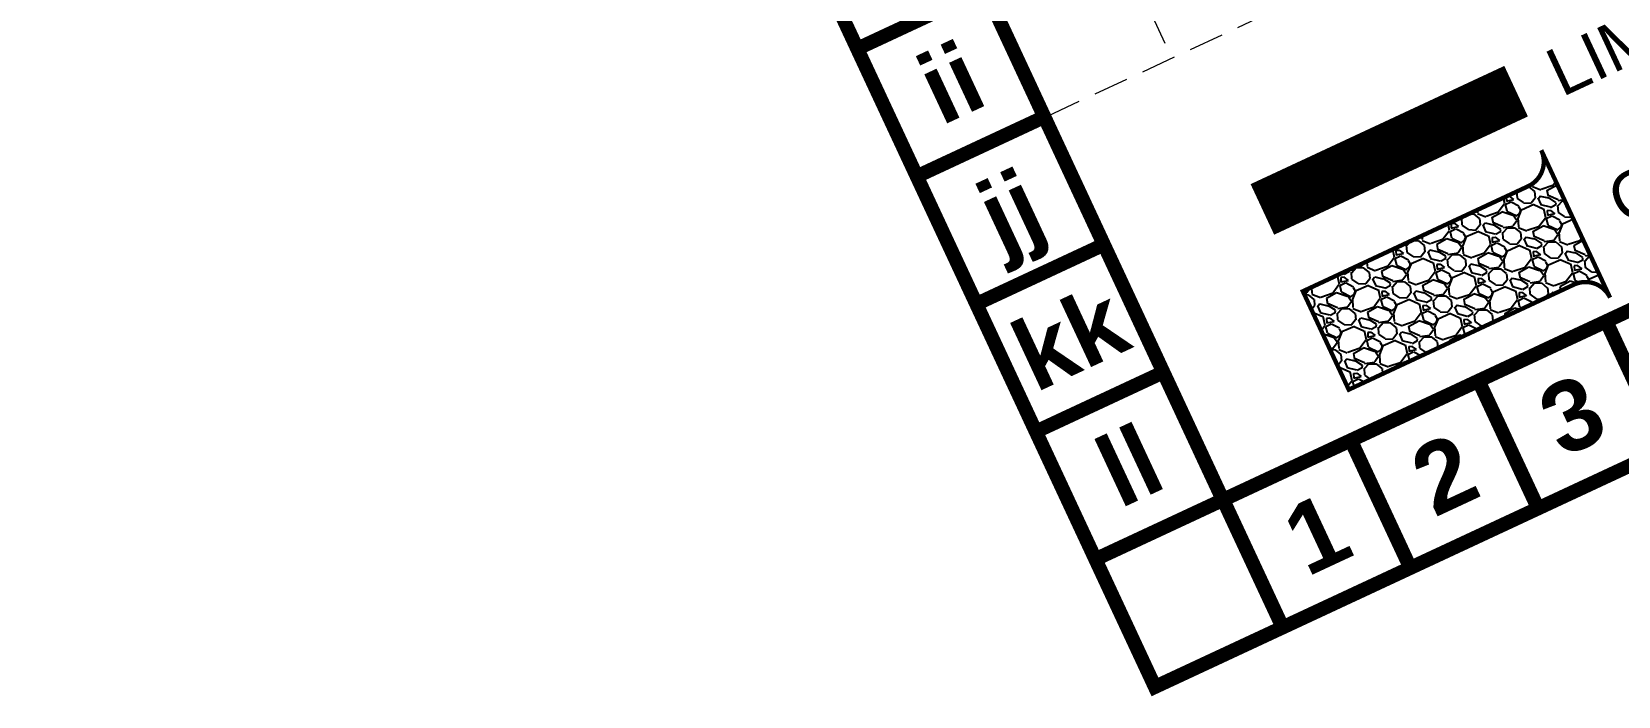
# Model space of a CAD drawing. Extents: x 2498567 to 2501210, y 7092229 to 7094464.
# Drawn here: x 2498883.6 to 2499280.3, y 7092229.4 to 7092395.7 of the extents above; entities that cross this region are included whole.
import ezdxf
from ezdxf.enums import TextEntityAlignment as Align

# ---------------------------------------------------------------- set-up
doc = ezdxf.new("R2010")
doc.units = 0
doc.header["$MEASUREMENT"] = 0
doc.linetypes.add('HIDDEN', pattern=[0.375, 0.25, -0.125])
for name, color, linetype in [('BASE', 7, 'Continuous'), ('GRID', 254, 'HIDDEN'), ('LEGEND', 7, 'Continuous')]:
    doc.layers.add(name, color=color, linetype=linetype)
doc.styles.add("L200'", font='ARIAL.TTF', dxfattribs={"height": 0.001968503937008})
doc.styles.get("Standard").update_dxf_attribs({"font": 'ARIALBD.TTF'})

msp = doc.modelspace()

# ---------------------------------------------------------------- hatches: boundary and pattern name
at = {"layer": 'LEGEND'}
h = msp.add_hatch(dxfattribs=at)
h.set_pattern_fill('GRAVEL', color=4, scale=10.8528510774122, angle=-18.93562428821489, style=0)
h.set_pattern_definition([(209.0771757117851, (2488238.677042886, 7079945.533813042), (-113.8205707306539, -64.21535474526134), [1.460099172550727, -144.5500785509478]), (166.034075711785, (2488237.400963575, 7079944.824222458), (126.7082202539564, -31.99628788583765), [2.50557602254, -248.0519502615025]), (113.5747757117851, (2488234.969454133, 7079945.428928236), (63.91531200585864, -148.1390586953251), [1.766713921189779, -174.9048952548096]), (248.3380757117851, (2488230.085442457, 7079944.236050548), (80.70171377309686, 201.7889214640437), [2.281681704812985, -225.8864453650813]), (273.8980757117851, (2488229.243206813, 7079942.115506153), (-9.066062438024574, 140.7954816945422), [2.237369513863912, -221.4998857523575]), (338.3380757117851, (2488229.395305605, 7079939.883309492), (-201.7889214640437, 80.7017137730969), [2.281681704812986, -225.8864453650813]), (18.75857571178509, (2488231.515850012, 7079939.041073847), (-168.6701154874746, -56.87169168376644), [3.017407332201836, -298.7230871252582]), (53.3196757117851, (2488234.372975726, 7079940.011416527), (149.3386872025082, 201.1890339942009), [2.848743173607775, -282.0256718628293]), (102.493975711785, (2488236.074671314, 7079942.29605559), (-36.34084652821479, 161.6264301332058), [2.289408934780088, -226.6517341588034]), (156.3007757117851, (2488235.579388341, 7079944.531251217), (109.3991220593797, -49.00537199325272), [2.613713830675332, -128.0719234388359]), (203.4617757117851, (2488233.186095972, 7079945.581796552), (-161.9263965763173, -70.65905553599814), [3.380098762357876, -334.6300270890046]), (119.8784757117845, (2488240.213104758, 7079940.646802413), (-50.72792471393825, 86.2458736364398), [1.153668922379991, -114.2137116939176]), (152.5335757117851, (2488239.638388662, 7079941.647134786), (126.4082976974817, -66.31468829260784), [2.194848043342611, -217.2904772277702]), (206.064375711785, (2488237.690935838, 7079942.65946304), (-3.521811982282611, -10.26553894184094), [1.534821052218696, -13.81342202852151]), (184.262975711785, (2488237.394965635, 7079944.137854096), (58.37130251331754, 2.922031621147099), [0.8265314323535581, -81.82631877602311]), (272.865775711785, (2488236.570723806, 7079944.07641478), (0.2998987924552015, 34.31842067540892), [1.168884619590527, -57.27550915270197]), (12.02817571178509, (2488236.62916415, 7079942.908988771), (37.84021752475633, 9.965671312981437), [1.898478386120638, -61.38397530941818]), (142.6294757117851, (2488238.485957494, 7079943.304615353), (17.00927072277863, -17.30914268888531), [1.372787985632939, -32.94694421374379]), (357.4538757117851, (2488230.616713064, 7079946.119065112), (113.2207872224364, -4.421584209089763), [1.92312521091744, -190.3898842591251]), (51.41057571178506, (2488232.537944688, 7079946.03363404), (-79.80202161073366, -98.83368850815056), [1.613395694019175, -159.725837269515]), (274.2629757117851, (2488239.190319668, 7079945.357722506), (-2.922031621147099, 58.37130251331754), [1.653052011856038, -80.9997981965206]), (324.674875711785, (2488239.313198294, 7079943.709238828), (-92.08997321694983, 66.01464912493101), [1.923125210917441, -190.3898842591252]), (320.5083757117851, (2488228.43319031, 7079939.754432919), (-44.28409007604672, 38.1400913899251), [1.854535192108197, -90.87226782470592]), (275.839475711785, (2488229.864367375, 7079938.575011045), (-12.58766677617382, 130.5299554983182), [1.553889511561723, -153.8352895544831]), (47.86577571178511, (2488235.77116414, 7079935.056968632), (38.14013864868704, 44.28404960880545), [1.653052011856039, -80.9997981965207]), (358.4183757117851, (2488236.880149807, 7079936.282834982), (-147.5392098823163, 4.721462089411209), [1.819274278957684, -180.1076652385122]), (50.5083757117851, (2488230.741051612, 7079936.78265598), (-38.14009138992512, -44.2840900760467), [0.9272675960540986, -91.79953542076005]), (82.37427571178509, (2488235.155231991, 7079935.268277289), (3.821734761010912, 44.58395333616322), [0.5533868764372477, -54.78550697145798]), (147.028175711785, (2488235.22866718, 7079935.816772178), (27.27480884956656, -20.83095042321242), [2.237369513863908, -42.51007502766965]), (167.073375711785, (2488233.351650571, 7079937.034411148), (106.1771635834956, -24.95257928859029), [2.0734371983396, -205.2699896086414]), (284.7544757117851, (2488236.312201169, 7079941.985090555), (-3.221929237135458, 24.05288258299122), [1.565219888086541, -37.56528816692806]), (334.221575711785, (2488236.710826722, 7079940.471481379), (167.4704515422831, -80.40193657053402), [2.732682784185905, -270.5351289618084]), (42.00977571178512, (2488239.171556335, 7079939.283062591), (-65.71482094155695, -57.77151063844705), [1.117366135526047, -110.619573002611]), (71.06437571178509, (2488240.001796106, 7079940.030870269), (-6.743724872719731, 13.78734665764357), [0.6511710646447315, -10.20168001276746]), (101.320775711785, (2488233.251994178, 7079937.412813451), (16.40940567472741, -85.94600112906991), [1.507721483078413, -149.2649043502103]), (29.0771757117851, (2488232.956023981, 7079938.891204506), (113.8205707306539, 64.21535474526137), [2.920198345101454, -143.0899793783971]), (341.0643757117851, (2488235.508182599, 7079940.310385684), (13.78734665764357, 6.743724872719736), [2.821741280127172, -8.031109797285024]), (306.3691757117851, (2488238.177221902, 7079939.394714858), (-78.0025921486507, 107.0769274442303), [1.715987695253952, -169.8826515959283]), (235.118975711785, (2488239.194778572, 7079938.012981217), (-24.3527786446423, -37.5403338582941), [1.580196822573372, -77.42975283460598]), (188.710375711785, (2488238.291103612, 7079936.716678649), (-230.263272585846, -35.74104464117477), [2.572831140666707, -254.7107061871959]), (156.4904757117851, (2488235.747941903, 7079936.327050005), (-129.9301780956004, 56.0490259645896), [2.721884197363902, -269.4662425120472])])
edge = h.paths.add_edge_path()
edge.add_line((2499278.277755567, 7092329.166217704), (2499261.077001279, 7092366.055655711))
edge.add_arc((2499254.928762842, 7092363.188863904), 6.783754944168796, -64.96231318646647, 24.998630875600497, ccw=False)
edge.add_line((2499257.799744958, 7092357.042581058), (2499201.457287884, 7092330.765087829))
edge.add_line((2499201.457287884, 7092330.765087829), (2499212.933050944, 7092306.153699111))
edge.add_line((2499212.933050944, 7092306.153699111), (2499269.258535014, 7092332.445708743))
edge.add_arc((2499272.12951713, 7092326.299425897), 6.783754944101895, 24.998630881347196, 115.03768681928099, ccw=False)

# ---------------------------------------------------------------- linework, layer by layer
at = {"layer": 'BASE', "const_width": 3.522990624974257}
for points in [[(2499164.480584363, 7092231.790069175), (2501207.968209332, 7093184.624550236), (2500612.446658663, 7094461.804315846), (2498568.959033696, 7093508.969834783)], [(2499181.456197901, 7092278.566722045), (2501161.269595877, 7093201.643867105), (2500595.446019429, 7094415.024411248), (2498616.084896194, 7093492.13549219)]]:
    msp.add_lwpolyline(points, close=True, dxfattribs=at)
for points in [[(2499121.969884667, 7092406.325578634), (2499090.04039053, 7092391.437539873)], [(2499136.857923431, 7092374.396084496), (2499104.928429297, 7092359.508045736)], [(2499151.745962199, 7092342.46659036), (2499119.816468062, 7092327.578551586)], [(2499292.198560921, 7092291.342224232), (2499277.310522154, 7092323.271718382)], [(2499166.634000966, 7092310.53709621), (2499134.704506829, 7092295.649057449)], [(2499260.269066781, 7092276.454185471), (2499245.381028014, 7092308.383679619)], [(2499228.339572644, 7092261.566146709), (2499213.451533877, 7092293.495640846)], [(2499181.522039734, 7092278.607602086), (2499149.592545596, 7092263.71956331)], [(2499196.410078499, 7092246.678107935), (2499181.522039734, 7092278.607602086)]]:
    msp.add_lwpolyline(points, dxfattribs=at)
at = {"layer": 'GRID', "color": 252, "linetype": 'HIDDEN', "lineweight": 0, "ltscale": 35}
for p, q in [((2498647.457960176, 7093507.069779898), (2499168.746419194, 7092389.093325211)), ((2499137.639571195, 7092374.588868705), (2501117.26820789, 7093297.647272244))]:
    msp.add_line(p, q, dxfattribs=at)
at = {"layer": 'LEGEND', "color": 1, "linetype": 'HIDDEN', "ltscale": 70, "const_width": 13.95104287489806}
msp.add_lwpolyline([(2499191.339690331, 7092351.240348649), (2499254.785043352, 7092380.823556934)], dxfattribs=at)
at = {"layer": 'LEGEND', "color": 4, "const_width": 1.08528510774122}
msp.add_lwpolyline([(2499278.277755567, 7092329.166217704), (2499261.077001279, 7092366.055655711, -0.4140139244211871), (2499257.799744958, 7092357.042581058), (2499201.457287884, 7092330.765087829), (2499212.933050944, 7092306.153699111), (2499269.258535014, 7092332.445708743, -0.4144132285109485)], format="xyb", close=True, dxfattribs=at)

# ---------------------------------------------------------------- texts
at = {"layer": 'BASE'}
for s, p in [('ii', (2499113.449156985, 7092382.91681219)), ('jj', (2499128.337195752, 7092350.987318053)), ('kk', (2499143.225234517, 7092319.057823916)), ('3', (2499268.789794469, 7092299.862951927)), ('ll', (2499158.113273284, 7092287.128329766)), ('2', (2499236.860300329, 7092284.974913153)), ('1', (2499204.930806189, 7092270.086874391))]:
    msp.add_text(s, height=17.61495312487128, rotation=24.99863088528102, dxfattribs=at).set_placement(p, align=Align.MIDDLE_CENTER)
at = {"layer": 'LEGEND', "style": "L200'"}
for s, p in [('LIMITS OF DISTURBANCE', (2499266.214514843, 7092379.247654536)), ('CONSTRUCTION ENTRANCE', (2499281.49726583, 7092347.056449951))]:
    msp.add_text(s, height=12.01307782943411, rotation=24.99863088528102, dxfattribs=at).set_placement(p)

doc.saveas('drawing.dxf')
